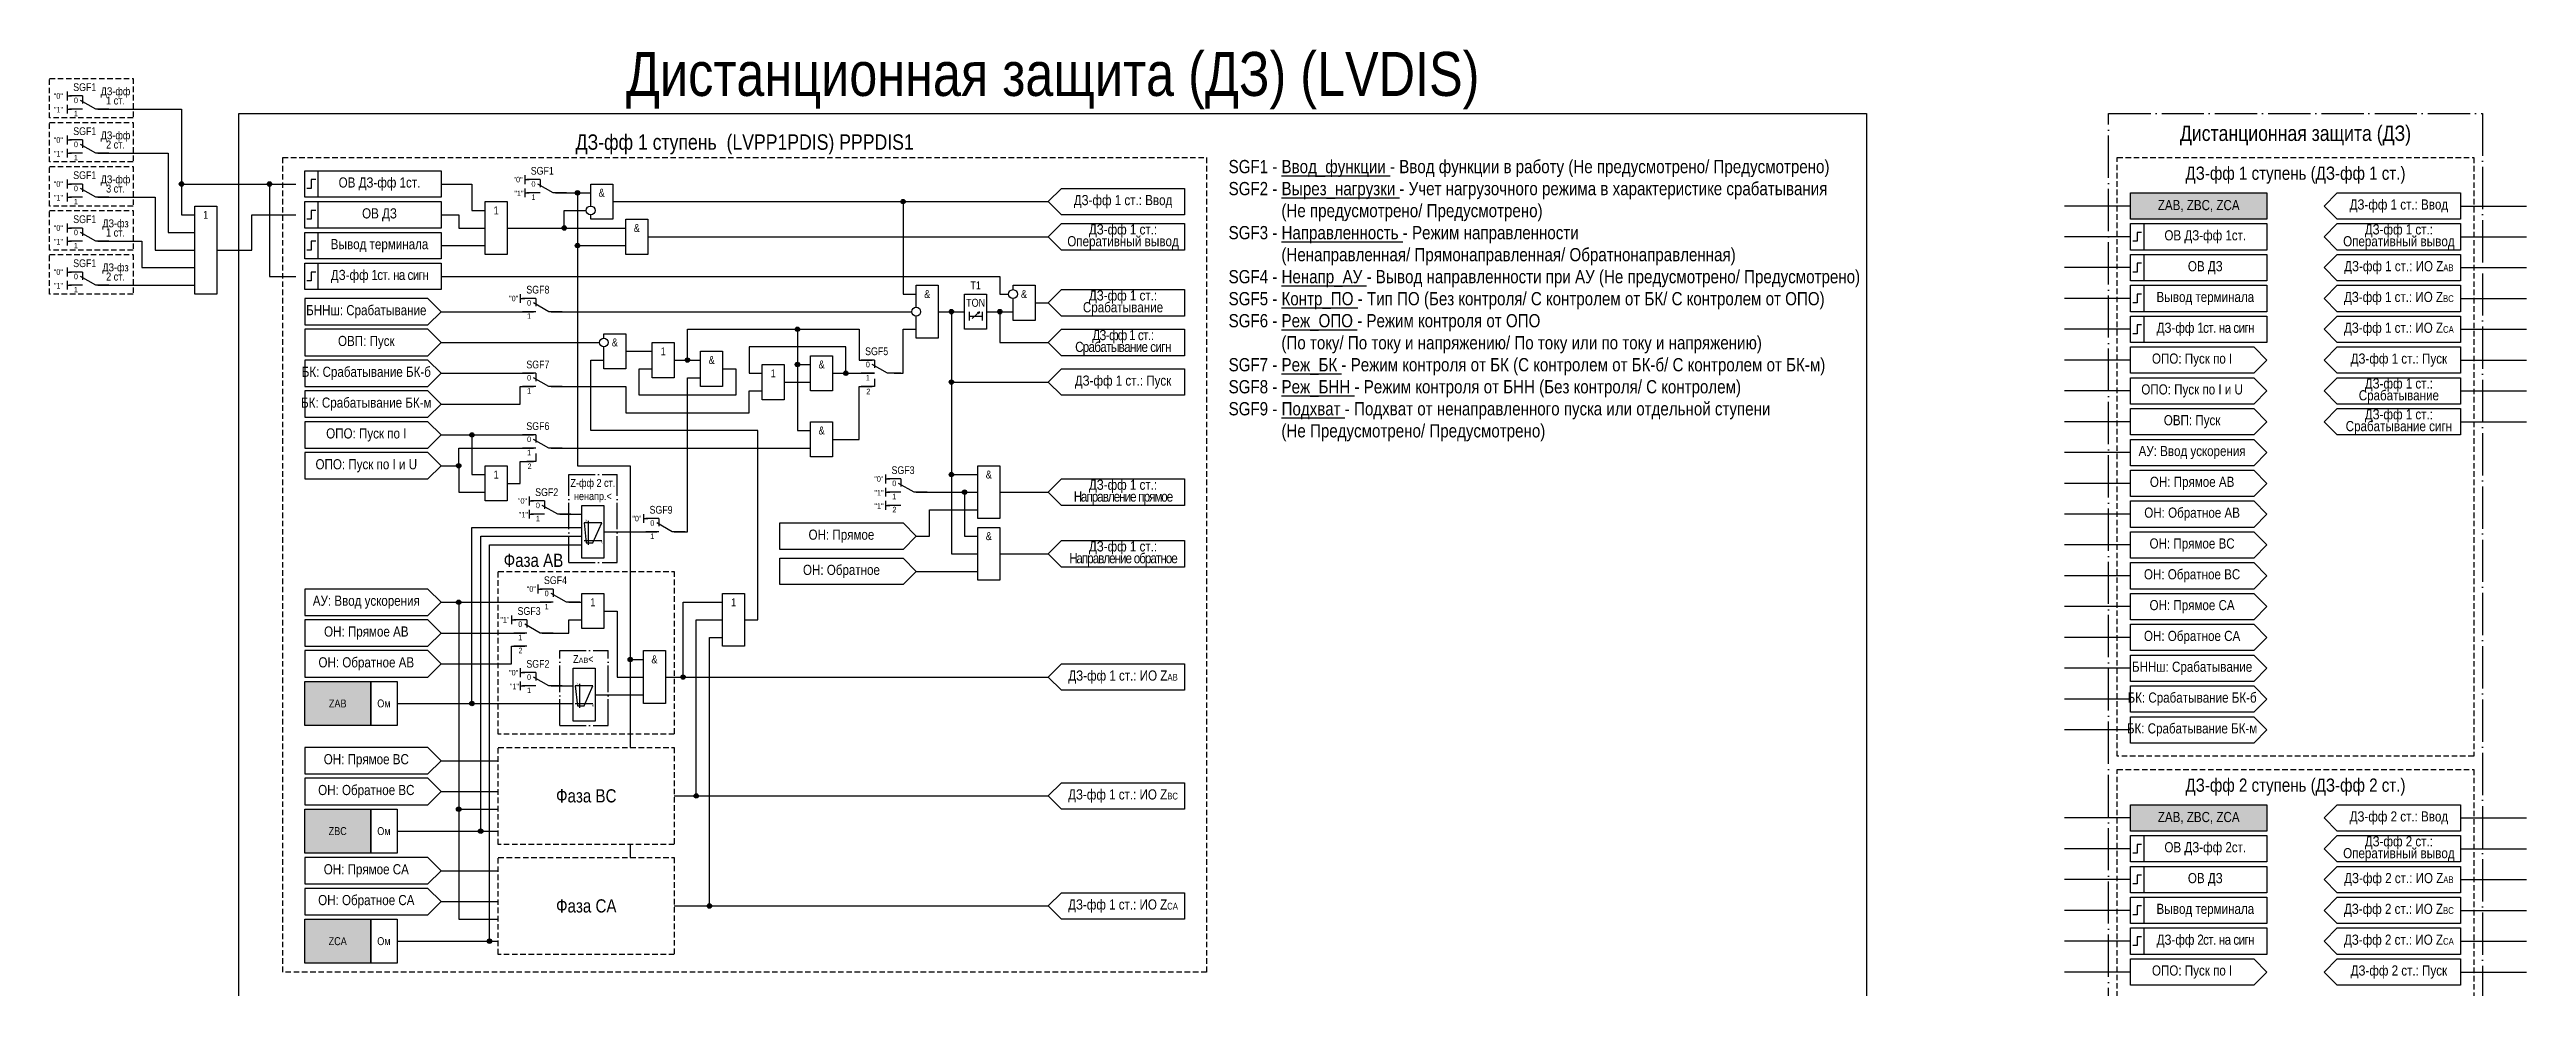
# Model space of a CAD drawing. Header units: millimetres. Extents: x -68 to 4847, y -35 to 2390.
# Drawn here: x -43 to 520, y 1162 to 1375 of the extents above; entities that cross this region are included whole.
import ezdxf
from ezdxf.enums import TextEntityAlignment as Align

# ---------------------------------------------------------------- set-up
doc = ezdxf.new("R2010")
doc.units = ezdxf.units.MM
doc.linetypes.add('ACAD_ISO04W100', pattern=[30, 24, -3, 0, -3])
doc.linetypes.add('штриховая2', pattern=[0.375, 0.25, -0.125])
doc.layers.add('TEXT', color=7, linetype='Continuous', lineweight=25)
doc.layers.add('Основная', color=7, linetype='Continuous')
doc.styles.add('1.8_Gost_RD', font='ARIALN.TTF', dxfattribs={"height": 1.8})
doc.styles.add('2.5_Gost_RD', font='ARIALN.TTF', dxfattribs={"height": 2.5})
doc.styles.add('3.5_Gost_RD', font='ARIALN.TTF', dxfattribs={"height": 3.5})
doc.styles.add('Вывод', font='ARIALN.TTF', dxfattribs={"height": 2.5})
doc.styles.add('Компонент', font='ARIALN.TTF', dxfattribs={"height": 3.5})

# ---------------------------------------------------------------- blocks, each defined once
blk = doc.blocks.new('Точка')
at = {"ltscale": 100}
h = blk.add_hatch(color=256, dxfattribs=at)
h.dxf.hatch_style = 1
edge = h.paths.add_edge_path()
edge.add_arc((0, 0), 0.5, 0, 360)
blk.add_circle((0, 0), 0.5, dxfattribs=at)
blk = doc.blocks.new('*U31')
at = {"layer": 'Основная', "color": 0}
blk.add_line((0, 0), (7, 4), dxfattribs=at)
at = {"layer": 'Основная', "ltscale": 0.35}
blk.add_line((6, 6), (6, 2.5), dxfattribs=at)
blk = doc.blocks.new('*U42')
at = {"layer": 'Основная', "color": 0}
for p, q in [((-3, 6), (-9, 6)), ((-3, 0), (-9, 0)), ((9, 0), (3, 0))]:
    blk.add_line(p, q, dxfattribs=at)
at = {"layer": 'Основная', "ltscale": 0.25, "xscale": -1}
blk.add_blockref('*U31', (3, 0), dxfattribs=at)
at = {"layer": 'Основная'}
for tag, height, style, p in [('ОУ', 3.5, 'Компонент', (-2, 10)), ('В1', 2.5, 'Вывод', (-13, 6)), ('В2', 2.5, 'Вывод', (-6, 4)), ('В3', 2.5, 'Вывод', (-6, -2))]:
    blk.add_attdef(tag, text='', height=height, dxfattribs=dict(at, style=style)).set_placement(p, align=Align.MIDDLE_CENTER)
blk = doc.blocks.new('*U48')
at = {"layer": 'Основная', "color": 0}
for p, q in [((-3, 6), (-9, 6)), ((-3, 0), (-9, 0)), ((9, 0), (3, 0))]:
    blk.add_line(p, q, dxfattribs=at)
at = {"layer": 'Основная', "ltscale": 0.25, "xscale": -1}
blk.add_blockref('*U31', (3, 0), dxfattribs=at)
at = {"layer": 'Основная'}
for tag, height, style, p in [('ОУ', 3.5, 'Компонент', (-2, 10)), ('В1', 2.5, 'Вывод', (-13, 6)), ('В2', 2.5, 'Вывод', (-6, 4)), ('В3', 2.5, 'Вывод', (-6, -2))]:
    blk.add_attdef(tag, text='', height=height, dxfattribs=dict(at, style=style)).set_placement(p, align=Align.MIDDLE_CENTER)
blk = doc.blocks.new('*U47')
at = {"layer": 'Основная', "color": 0}
for p, q in [((-3, 6), (-9, 6)), ((-3, 0), (-9, 0)), ((9, 0), (3, 0))]:
    blk.add_line(p, q, dxfattribs=at)
at = {"layer": 'Основная', "ltscale": 0.25, "xscale": -1}
blk.add_blockref('*U31', (3, 0), dxfattribs=at)
at = {"layer": 'Основная'}
for tag, height, style, p in [('ОУ', 3.5, 'Компонент', (-2, 10)), ('В1', 2.5, 'Вывод', (-13, 6)), ('В2', 2.5, 'Вывод', (-6, 4)), ('В3', 2.5, 'Вывод', (-6, -2))]:
    blk.add_attdef(tag, text='', height=height, dxfattribs=dict(at, style=style)).set_placement(p, align=Align.MIDDLE_CENTER)
blk = doc.blocks.new('*U22')
at = {"layer": 'Основная', "linetype": 'ACAD_ISO04W100', "ltscale": 0.25}
for p, q in [((0, 0), (11, 0)), ((0, -17), (0, 0)), ((11, -17), (11, 0)), ((0, -17), (11, -17))]:
    blk.add_line(p, q, dxfattribs=at)
at = {"layer": 'Основная', "style": 'Компонент'}
blk.add_attdef('ОУ', text='', height=3.5, dxfattribs=at).set_placement((11, 0), align=Align.MIDDLE_CENTER)
blk = doc.blocks.new('*U43')
at = {"layer": 'Основная', "color": 0}
for p, q in [((-3, 6), (-9, 6)), ((-3, 0), (-9, 0)), ((9, 0), (3, 0))]:
    blk.add_line(p, q, dxfattribs=at)
at = {"layer": 'Основная', "ltscale": 0.25, "xscale": -1}
blk.add_blockref('*U31', (3, 0), dxfattribs=at)
at = {"layer": 'Основная'}
for tag, height, style, p in [('ОУ', 3.5, 'Компонент', (-2, 10)), ('В1', 2.5, 'Вывод', (-14, 6)), ('В2', 2.5, 'Вывод', (-6, 4)), ('В3', 2.5, 'Вывод', (-6, -2))]:
    blk.add_attdef(tag, text='', height=height, dxfattribs=dict(at, style=style)).set_placement(p, align=Align.MIDDLE_CENTER)
blk = doc.blocks.new('*U23')
at = {"layer": 'Основная', "linetype": 'ACAD_ISO04W100', "ltscale": 0.25}
for p, q in [((0, 0), (11, 0)), ((0, -20), (0, 0)), ((11, -20), (11, 0)), ((0, -20), (11, -20))]:
    blk.add_line(p, q, dxfattribs=at)
at = {"layer": 'Основная', "style": 'Компонент'}
blk.add_attdef('ОУ', text='', height=3.5, dxfattribs=at).set_placement((11, 0), align=Align.MIDDLE_CENTER)
blk = doc.blocks.new('*U32')
at = {"layer": 'Основная', "color": 0}
for p, q in [((-3, 6), (-9, 6)), ((-3, 0), (-9, 0)), ((9, 0), (3, 0))]:
    blk.add_line(p, q, dxfattribs=at)
at = {"layer": 'Основная', "ltscale": 0.25, "xscale": -1}
blk.add_blockref('*U31', (3, 0), dxfattribs=at)
at = {"layer": 'Основная'}
for tag, height, style, p in [('ОУ', 3.5, 'Компонент', (-2, 10)), ('В1', 2.5, 'Вывод', (-14, 6)), ('В2', 2.5, 'Вывод', (-6, 4)), ('В3', 2.5, 'Вывод', (-6, -2))]:
    blk.add_attdef(tag, text='', height=height, dxfattribs=dict(at, style=style)).set_placement(p, align=Align.MIDDLE_CENTER)

msp = doc.modelspace()

# ---------------------------------------------------------------- hatches: boundary and pattern name
at = {"ltscale": 100, "true_color": 0xf7941d}
h = msp.add_hatch(color=30, dxfattribs=at)
h.dxf.hatch_style = 1
h.paths.add_polyline_path([(430, 1342), (461, 1342), (461, 1336), (430, 1336)])
at = {"ltscale": 100, "true_color": 0xef8637}
h = msp.add_hatch(color=30, dxfattribs=at)
h.dxf.hatch_style = 1
h.paths.add_polyline_path([(15, 1231), (30, 1231), (30, 1221), (15, 1221)])
h = msp.add_hatch(color=30, dxfattribs=at)
h.dxf.hatch_style = 1
h.paths.add_polyline_path([(15, 1202), (30, 1202), (30, 1192), (15, 1192)])
at = {"ltscale": 100, "true_color": 0xf7941d}
h = msp.add_hatch(color=30, dxfattribs=at)
h.dxf.hatch_style = 1
h.paths.add_polyline_path([(430, 1203), (461, 1203), (461, 1197), (430, 1197)])
at = {"ltscale": 100, "true_color": 0xef8637}
h = msp.add_hatch(color=30, dxfattribs=at)
h.dxf.hatch_style = 1
h.paths.add_polyline_path([(15, 1177), (30, 1177), (30, 1167), (15, 1167)])

# ---------------------------------------------------------------- linework, layer by layer
at = {"color": 6, "ltscale": 100}
for p, q in [((-39, 1365), (-39, 1363)), ((-39, 1364), (-38, 1364)), ((-39, 1362), (-39, 1360)), ((-39, 1361), (-38, 1361)), ((-39, 1355), (-39, 1353)), ((-39, 1354), (-38, 1354)), ((-39, 1352), (-39, 1350)), ((-39, 1351), (-38, 1351)), ((-39, 1345), (-39, 1343)), ((-39, 1344), (-38, 1344)), ((-39, 1342), (-39, 1340)), ((-39, 1341), (-38, 1341)), ((-39, 1335), (-39, 1333)), ((-39, 1334), (-38, 1334)), ((-39, 1332), (-39, 1330)), ((-39, 1331), (-38, 1331)), ((-39, 1325), (-39, 1323)), ((-39, 1324), (-38, 1324)), ((-39, 1322), (-39, 1320)), ((-39, 1321), (-38, 1321))]:
    msp.add_line(p, q, dxfattribs=at)
at = {"ltscale": 100}
for p, q in [((65, 1346), (65, 1344)), ((65, 1345), (66, 1345)), ((65, 1343), (65, 1341)), ((65, 1342), (66, 1342)), ((430, 1339), (415, 1339)), ((505, 1339), (520, 1339)), ((430, 1332), (415, 1332)), ((505, 1332), (520, 1332)), ((430, 1325), (415, 1325)), ((505, 1325), (520, 1325)), ((64, 1319), (64, 1317)), ((64, 1318), (65, 1318)), ((430, 1318), (415, 1318)), ((505, 1318), (520, 1318)), ((430, 1311), (415, 1311)), ((505, 1311), (520, 1311)), ((430, 1304), (415, 1304)), ((505, 1304), (520, 1304)), ((430, 1297), (415, 1297)), ((505, 1297), (520, 1297)), ((430, 1290), (415, 1290)), ((505, 1290), (520, 1290)), ((430, 1283), (415, 1283)), ((66, 1273), (66, 1271)), ((147, 1278), (147, 1276)), ((147, 1277), (148, 1277)), ((147, 1275), (147, 1273)), ((147, 1274), (148, 1274)), ((430, 1276), (415, 1276)), ((66, 1272), (67, 1272)), ((66, 1270), (66, 1268)), ((66, 1269), (67, 1269)), ((92, 1269), (92, 1267)), ((92, 1268), (93, 1268)), ((147, 1272), (147, 1270)), ((147, 1271), (148, 1271)), ((150.5, 1271), (147.5, 1271)), ((430, 1269), (415, 1269)), ((430, 1262), (415, 1262)), ((68, 1253), (68, 1251)), ((68, 1252), (69, 1252)), ((430, 1255), (415, 1255)), ((62, 1246), (62, 1244)), ((62, 1245), (63, 1245)), ((430, 1248), (415, 1248)), ((65.5, 1239), (62.5, 1239)), ((430, 1241), (415, 1241)), ((64, 1234), (64, 1232)), ((64, 1233), (65, 1233)), ((430, 1234), (415, 1234)), ((64, 1231), (64, 1229)), ((64, 1230), (65, 1230)), ((430, 1227), (415, 1227)), ((430, 1220), (415, 1220)), ((430, 1200), (415, 1200)), ((505, 1200), (520, 1200)), ((430, 1193), (415, 1193)), ((505, 1193), (520, 1193)), ((430, 1186), (415, 1186)), ((505, 1186), (520, 1186)), ((430, 1179), (415, 1179)), ((505, 1179), (520, 1179)), ((430, 1172), (415, 1172)), ((505, 1172), (520, 1172)), ((430, 1165), (415, 1165)), ((505, 1165), (520, 1165))]:
    msp.add_line(p, q, dxfattribs=at)
at = {"color": 7, "ltscale": 100}
for p, q in [((166.7027, 1313.463), (168.3736, 1314.9489)), ((168.3736, 1314.9489), (167.8516, 1314.7261)), ((168.3736, 1314.9489), (168.1068, 1314.4826))]:
    msp.add_line(p, q, dxfattribs=at)
at = {"color": 6, "linetype": 'штриховая2', "ltscale": 5}
for points in [[(-43, 1368), (-24, 1368), (-24, 1359), (-43, 1359)], [(-43, 1358), (-24, 1358), (-24, 1349), (-43, 1349)], [(-43, 1348), (-24, 1348), (-24, 1339), (-43, 1339)], [(-43, 1338), (-24, 1338), (-24, 1329), (-43, 1329)], [(-43, 1328), (-24, 1328), (-24, 1319), (-43, 1319)]]:
    msp.add_lwpolyline(points, close=True, dxfattribs=at)
at = {"color": 6, "ltscale": 100}
for points in [[(-32, 1361), (-13, 1361), (-13, 1337), (-10, 1337)], [(-32, 1361), (-13, 1361), (-13, 1344), (13, 1344)], [(-32, 1351), (-16, 1351), (-16, 1333), (-10, 1333)], [(-32, 1341), (-19, 1341), (-19, 1329), (-10, 1329)], [(-13, 1344), (7, 1344), (7, 1323), (13, 1323)], [(-5, 1329), (3, 1329), (3, 1337), (13, 1337)], [(-32, 1331), (-22, 1331), (-22, 1325), (-10, 1325)], [(-32, 1321), (-10, 1321)]]:
    msp.add_lwpolyline(points, dxfattribs=at)
at = {"color": 3, "ltscale": 100}
msp.add_lwpolyline([(0, 1360), (370, 1360), (370, 0), (0, 0)], close=True, dxfattribs=at)
at = {"color": 251, "linetype": 'ACAD_ISO04W100', "lineweight": 30, "ltscale": 0.4, "true_color": 0x58595b}
msp.add_lwpolyline([(425, 1360), (510, 1360), (510, 329), (425, 329)], close=True, dxfattribs=at)
at = {"linetype": 'штриховая2', "ltscale": 5}
for points in [[(10, 1350), (220, 1350), (220, 1165), (10, 1165)], [(427, 1350), (508, 1350), (508, 1214), (427, 1214)], [(427, 1211), (508, 1211), (508, 1075), (427, 1075)]]:
    msp.add_lwpolyline(points, close=True, dxfattribs=at)
at = {"ltscale": 100}
for points in [[(15, 1347), (18, 1347), (18, 1341), (15, 1341)], [(15, 1347), (46, 1347), (46, 1341), (15, 1341)], [(15, 1340), (18, 1340), (18, 1334), (15, 1334)], [(15, 1340), (46, 1340), (46, 1334), (15, 1334)], [(56, 1340), (61, 1340), (61, 1328), (56, 1328)], [(215, 1337), (187, 1337), (184, 1340), (187, 1343), (215, 1343)], [(430, 1342), (461, 1342), (461, 1336), (430, 1336)], [(505, 1336), (477, 1336), (474, 1339), (477, 1342), (505, 1342)], [(88, 1336), (93, 1336), (93, 1328), (88, 1328)], [(187, 1335), (215, 1335), (215, 1329), (187, 1329), (184, 1332)], [(430, 1335), (433, 1335), (433, 1329), (430, 1329)], [(430, 1335), (461, 1335), (461, 1329), (430, 1329)], [(477, 1335), (505, 1335), (505, 1329), (477, 1329), (474, 1332)], [(15, 1333), (18, 1333), (18, 1327), (15, 1327)], [(15, 1333), (46, 1333), (46, 1327), (15, 1327)], [(15, 1326), (18, 1326), (18, 1320), (15, 1320)], [(15, 1326), (46, 1326), (46, 1320), (15, 1320)], [(430, 1328), (433, 1328), (433, 1322), (430, 1322)], [(430, 1328), (461, 1328), (461, 1322), (430, 1322)], [(505, 1322), (477, 1322), (474, 1325), (477, 1328), (505, 1328)], [(165, 1319), (170, 1319), (170, 1311), (165, 1311)], [(187, 1320), (215, 1320), (215, 1314), (187, 1314), (184, 1317)], [(430, 1321), (433, 1321), (433, 1315), (430, 1315)], [(430, 1321), (461, 1321), (461, 1315), (430, 1315)], [(505, 1315), (477, 1315), (474, 1318), (477, 1321), (505, 1321)], [(430, 1314), (433, 1314), (433, 1308), (430, 1308)], [(430, 1314), (461, 1314), (461, 1308), (430, 1308)], [(505, 1308), (477, 1308), (474, 1311), (477, 1314), (505, 1314)], [(187, 1311), (215, 1311), (215, 1305), (187, 1305), (184, 1308)], [(505, 1301), (477, 1301), (474, 1304), (477, 1307), (505, 1307)], [(130, 1297), (130, 1305), (135, 1305), (135, 1297)], [(187, 1302), (215, 1302), (215, 1296), (187, 1296), (184, 1299)], [(505, 1294), (477, 1294), (474, 1297), (477, 1300), (505, 1300)], [(130, 1282), (130, 1290), (135, 1290), (135, 1282)], [(505, 1287), (477, 1287), (474, 1290), (477, 1293), (505, 1293)], [(56, 1280), (61, 1280), (61, 1272), (56, 1272)], [(168, 1280), (173, 1280), (173, 1268), (168, 1268)], [(215, 1271), (187, 1271), (184, 1274), (187, 1277), (215, 1277)], [(78, 1271), (83, 1271), (83, 1259), (78, 1259)], [(151, 1267), (154, 1264), (151, 1261), (123, 1261), (123, 1267)], [(168, 1266), (173, 1266), (173, 1254), (168, 1254)], [(215, 1257), (187, 1257), (184, 1260), (187, 1263), (215, 1263)], [(151, 1259), (154, 1256), (151, 1253), (123, 1253), (123, 1259)], [(110, 1251), (115, 1251), (115, 1239), (110, 1239)], [(76, 1234), (81, 1234), (81, 1222), (76, 1222)], [(92, 1238), (97, 1238), (97, 1226), (92, 1226)], [(215, 1235), (215, 1229), (187, 1229), (184, 1232), (187, 1235)], [(15, 1231), (30, 1231), (30, 1221), (15, 1221)], [(30, 1231), (36, 1231), (36, 1221), (30, 1221)], [(215, 1208), (215, 1202), (187, 1202), (184, 1205), (187, 1208)], [(15, 1202), (30, 1202), (30, 1192), (15, 1192)], [(30, 1202), (36, 1202), (36, 1192), (30, 1192)], [(430, 1203), (461, 1203), (461, 1197), (430, 1197)], [(505, 1197), (477, 1197), (474, 1200), (477, 1203), (505, 1203)], [(430, 1196), (433, 1196), (433, 1190), (430, 1190)], [(430, 1196), (461, 1196), (461, 1190), (430, 1190)], [(477, 1196), (505, 1196), (505, 1190), (477, 1190), (474, 1193)], [(430, 1189), (433, 1189), (433, 1183), (430, 1183)], [(430, 1189), (461, 1189), (461, 1183), (430, 1183)], [(505, 1183), (477, 1183), (474, 1186), (477, 1189), (505, 1189)], [(215, 1183), (215, 1177), (187, 1177), (184, 1180), (187, 1183)], [(15, 1177), (30, 1177), (30, 1167), (15, 1167)], [(30, 1177), (36, 1177), (36, 1167), (30, 1167)], [(430, 1182), (433, 1182), (433, 1176), (430, 1176)], [(430, 1182), (461, 1182), (461, 1176), (430, 1176)], [(505, 1176), (477, 1176), (474, 1179), (477, 1182), (505, 1182)], [(430, 1175), (433, 1175), (433, 1169), (430, 1169)], [(430, 1175), (461, 1175), (461, 1169), (430, 1169)], [(505, 1169), (477, 1169), (474, 1172), (477, 1175), (505, 1175)], [(505, 1162), (477, 1162), (474, 1165), (477, 1168), (505, 1168)]]:
    msp.add_lwpolyline(points, close=True, dxfattribs=at)
at = {"lineweight": 30, "ltscale": 100}
for points in [[(17.5, 1345), (16.5, 1345), (16.5, 1343), (15.5, 1343)], [(17.5, 1338), (16.5, 1338), (16.5, 1336), (15.5, 1336)], [(17.5, 1331), (16.5, 1331), (16.5, 1329), (15.5, 1329)], [(432.5, 1333), (431.5, 1333), (431.5, 1331), (430.5, 1331)], [(17.5, 1324), (16.5, 1324), (16.5, 1322), (15.5, 1322)], [(432.5, 1326), (431.5, 1326), (431.5, 1324), (430.5, 1324)], [(432.5, 1319), (431.5, 1319), (431.5, 1317), (430.5, 1317)], [(432.5, 1312), (431.5, 1312), (431.5, 1310), (430.5, 1310)], [(432.5, 1194), (431.5, 1194), (431.5, 1192), (430.5, 1192)], [(432.5, 1187), (431.5, 1187), (431.5, 1185), (430.5, 1185)], [(432.5, 1180), (431.5, 1180), (431.5, 1178), (430.5, 1178)], [(432.5, 1173), (431.5, 1173), (431.5, 1171), (430.5, 1171)]]:
    msp.add_lwpolyline(points, dxfattribs=at)
at = {"ltscale": 100}
for points in [[(46, 1344), (53, 1344), (53, 1338), (56, 1338)], [(72, 1342), (80, 1342)], [(72, 1342), (72, 1342)], [(72, 1342), (77, 1342), (77, 1330), (88, 1330)], [(72, 1342), (77, 1342), (77, 1280), (89, 1280), (89, 1236), (92, 1236)], [(72, 1342), (77, 1342), (77, 1280), (89, 1280), (89, 1216)], [(80, 1339), (80, 1344), (85, 1344), (85, 1336), (80, 1336), (80, 1337)], [(85, 1340), (184, 1340)], [(85, 1340), (151, 1340), (151, 1319), (154, 1319)], [(46, 1337), (50, 1337), (50, 1334), (56, 1334)], [(61, 1334), (74, 1334), (74, 1338), (79, 1338)], [(46, 1330), (56, 1330)], [(61, 1334), (88, 1334)], [(93, 1332), (184, 1332)], [(46, 1315), (43, 1318), (15, 1318), (15, 1312), (43, 1312), (46, 1315)], [(46, 1323), (173, 1323), (173, 1319), (175, 1319)], [(154, 1316), (154, 1321), (159, 1321), (159, 1309), (154, 1309), (154, 1314)], [(176, 1320), (176, 1321), (181, 1321), (181, 1313), (176, 1313), (176, 1318)], [(46, 1315), (67, 1315)], [(71, 1315), (153, 1315)], [(159, 1315), (162, 1315), (162, 1278), (168, 1278)], [(159, 1315), (162, 1315), (162, 1260), (168, 1260)], [(159, 1315), (165, 1315)], [(159, 1315), (162, 1315), (162, 1299), (184, 1299)], [(166, 1315), (166, 1313)], [(166, 1314), (169, 1314)], [(169, 1315), (169, 1313)], [(170, 1315), (173, 1315), (173, 1308), (184, 1308)], [(170, 1315), (176, 1315)], [(181, 1317), (184, 1317)], [(46, 1308), (43, 1311), (15, 1311), (15, 1305), (43, 1305), (46, 1308)], [(46, 1308), (82, 1308)], [(83, 1309), (83, 1310), (88, 1310), (88, 1302), (83, 1302), (83, 1307)], [(99, 1308), (99, 1300), (94, 1300), (94, 1308), (99, 1308)], [(99, 1304), (102, 1304), (102, 1311), (127, 1311), (127, 1288), (130, 1288)], [(99, 1304), (102, 1304), (102, 1311), (127, 1311), (127, 1303), (130, 1303)], [(99, 1304), (102, 1304), (102, 1311), (141, 1311), (141, 1304), (144, 1304)], [(135, 1301), (138, 1301), (138, 1307), (116, 1307), (116, 1301), (119, 1301)], [(149, 1301), (151, 1301), (151, 1311), (154, 1311)], [(430, 1307), (458, 1307), (461, 1304), (458, 1301), (430, 1301), (430, 1307)], [(46, 1301), (43, 1304), (15, 1304), (15, 1298), (43, 1298), (46, 1301)], [(46, 1301), (67, 1301)], [(115, 1245), (118, 1245), (118, 1288), (80, 1288), (80, 1304), (83, 1304)], [(88, 1306), (94, 1306)], [(110, 1302), (113, 1302), (113, 1296), (91, 1296), (91, 1302), (94, 1302)], [(99, 1304), (105, 1304)], [(110, 1306), (110, 1298), (105, 1298), (105, 1306), (110, 1306)], [(124, 1303), (124, 1295), (119, 1295), (119, 1303), (124, 1303)], [(135, 1301), (144.5, 1301)], [(46, 1294), (43, 1297), (15, 1297), (15, 1291), (43, 1291), (46, 1294)], [(46, 1294), (64, 1294), (64, 1298), (67, 1298)], [(71, 1298), (88, 1298), (88, 1292), (116, 1292), (116, 1297), (119, 1297)], [(99, 1265), (102, 1265), (102, 1300), (105, 1300)], [(124, 1299), (130, 1299)], [(135, 1286), (141, 1286), (141, 1298), (144, 1298)], [(144.5, 1299.75), (144.5, 1298), (141.5, 1298)], [(430, 1300), (458, 1300), (461, 1297), (458, 1294), (430, 1294), (430, 1300)], [(46, 1287), (43, 1290), (15, 1290), (15, 1284), (43, 1284), (46, 1287)], [(430, 1293), (458, 1293), (461, 1290), (458, 1287), (430, 1287), (430, 1293)], [(46, 1287), (53, 1287), (53, 1278), (56, 1278)], [(46, 1287), (67, 1287)], [(46, 1280), (50, 1280), (50, 1284), (67, 1284)], [(71, 1284), (130, 1284)], [(430, 1286), (458, 1286), (461, 1283), (458, 1280), (430, 1280), (430, 1286)], [(46, 1280), (43, 1283), (15, 1283), (15, 1277), (43, 1277), (46, 1280)], [(46, 1280), (50, 1280), (50, 1274), (56, 1274)], [(61, 1276), (64, 1276), (64, 1281), (67, 1281)], [(67.5, 1282.75), (67.5, 1281), (65.5, 1281)], [(430, 1279), (458, 1279), (461, 1276), (458, 1273), (430, 1273), (430, 1279)], [(154, 1274), (168, 1274)], [(154, 1274), (165, 1274), (165, 1264), (168, 1264)], [(173, 1274), (184, 1274)], [(73, 1269), (78, 1269)], [(78.5, 1267), (79, 1262.5), (80.5, 1262.5), (82.5, 1267), (78.5, 1267)], [(79.5, 1262), (79.5, 1267.5)], [(154, 1264), (157, 1264), (157, 1270), (168, 1270)], [(430, 1272), (458, 1272), (461, 1269), (458, 1266), (430, 1266), (430, 1272)], [(36, 1226), (53, 1226), (53, 1266), (78, 1266)], [(36, 1197), (55, 1197), (55, 1264), (78, 1264)], [(36, 1172), (57, 1172), (57, 1262), (78, 1262)], [(78.5, 1263), (82.5, 1263)], [(83, 1265), (95, 1265)], [(430, 1265), (458, 1265), (461, 1262), (458, 1259), (430, 1259), (430, 1265)], [(154, 1256), (168, 1256)], [(173, 1260), (184, 1260)], [(430, 1258), (458, 1258), (461, 1255), (458, 1252), (430, 1252), (430, 1258)], [(46, 1249), (43, 1252), (15, 1252), (15, 1246), (43, 1246), (46, 1249)], [(83, 1251), (83, 1243), (78, 1243), (78, 1251), (83, 1251)], [(430, 1251), (458, 1251), (461, 1248), (458, 1245), (430, 1245), (430, 1251)], [(46, 1242), (43, 1245), (15, 1245), (15, 1239), (43, 1239), (46, 1242)], [(46, 1249), (71, 1249)], [(46, 1249), (50, 1249), (50, 1202), (59, 1202)], [(46, 1249), (50, 1249), (50, 1177), (59, 1177)], [(69, 1242), (75, 1242), (75, 1245), (78, 1245)], [(75, 1249), (78, 1249)], [(83, 1247), (86, 1247), (86, 1232), (92, 1232)], [(97, 1232), (101, 1232), (101, 1249), (110, 1249)], [(99, 1205), (104, 1205), (104, 1245), (110, 1245)], [(46, 1242), (65, 1242)], [(46, 1235), (62, 1235), (62, 1239), (65, 1239)], [(99, 1180), (107, 1180), (107, 1241), (110, 1241)], [(430, 1244), (458, 1244), (461, 1241), (458, 1238), (430, 1238), (430, 1244)], [(46, 1235), (43, 1238), (15, 1238), (15, 1232), (43, 1232), (46, 1235)], [(430, 1237), (458, 1237), (461, 1234), (458, 1231), (430, 1231), (430, 1237)], [(71, 1230), (76, 1230)], [(76.5, 1230), (77, 1225.5), (78.5, 1225.5), (80.5, 1230), (76.5, 1230)], [(77.5, 1225), (77.5, 1230.5)], [(81, 1228), (92, 1228)], [(97, 1232), (184, 1232)], [(430, 1230), (458, 1230), (461, 1227), (458, 1224), (430, 1224), (430, 1230)], [(36, 1226), (76, 1226)], [(76.5, 1226), (80.5, 1226)], [(430, 1223), (458, 1223), (461, 1220), (458, 1217), (430, 1217), (430, 1223)], [(46, 1213), (43, 1216), (15, 1216), (15, 1210), (43, 1210), (46, 1213)], [(46, 1213), (59, 1213)], [(46, 1206), (43, 1209), (15, 1209), (15, 1203), (43, 1203), (46, 1206)], [(46, 1206), (59, 1206)], [(99, 1205), (184, 1205)], [(36, 1197), (59, 1197)], [(89, 1194), (89, 1191)], [(46, 1188), (43, 1191), (15, 1191), (15, 1185), (43, 1185), (46, 1188)], [(46, 1188), (59, 1188)], [(46, 1181), (43, 1184), (15, 1184), (15, 1178), (43, 1178), (46, 1181)], [(46, 1181), (59, 1181)], [(99, 1180), (184, 1180)], [(36, 1172), (59, 1172)], [(430, 1168), (458, 1168), (461, 1165), (458, 1162), (430, 1162), (430, 1168)]]:
    msp.add_lwpolyline(points, dxfattribs=at)
at = {"color": 6, "ltscale": 100}
msp.add_lwpolyline([(-10, 1339), (-5, 1339), (-5, 1319), (-10, 1319)], close=True, dxfattribs=at)
at = {"color": 251, "linetype": 'штриховая2', "ltscale": 5, "true_color": 0x58595b}
for points in [[(59, 1256), (99, 1256), (99, 1219), (59, 1219)], [(59, 1216), (99, 1216), (99, 1194), (59, 1194)], [(59, 1191), (99, 1191), (99, 1169), (59, 1169)]]:
    msp.add_lwpolyline(points, close=True, dxfattribs=at)
at = {"ltscale": 100}
for centre in [(80, 1338), (176, 1319), (154, 1315), (83, 1308)]:
    msp.add_circle(centre, 1, dxfattribs=at)

# ---------------------------------------------------------------- block references
for p in [(-13, 1344), (7, 1344), (151, 1340), (74, 1334), (77, 1330), (162, 1315), (173, 1315), (127, 1311), (102, 1304), (127, 1303), (138, 1301), (162, 1299), (53, 1287), (50, 1280), (162, 1278), (165, 1274), (50, 1249), (89, 1236), (101, 1232), (53, 1226), (104, 1205), (50, 1202), (55, 1197), (107, 1180), (57, 1172)]:
    msp.add_blockref('Точка', p, dxfattribs=at)
at = {"color": 1, "ltscale": 100}
msp.add_blockref('Точка', (77, 1342), dxfattribs=at)
at = {"layer": 'Основная', "color": 6, "ltscale": 0.25, "xscale": 0.5, "yscale": 0.5, "zscale": 0.5}
for p in [(-34, 1361), (-34, 1351), (-34, 1341), (-34, 1331), (-34, 1321)]:
    msp.add_blockref('*U32', p, dxfattribs=at).add_auto_attribs({'ОУ': 'SGF1', 'В1': '"0"', 'В2': '0', 'В3': '1'})
at = {"layer": 'Основная', "ltscale": 0.25, "xscale": 0.5, "yscale": 0.5, "zscale": 0.5}
for name, p, values in [('*U47', (70, 1342), {'ОУ': 'SGF1', 'В1': '"0"', 'В2': '0', 'В3': '1'}), ('*U47', (69, 1315), {'ОУ': 'SGF8', 'В1': '"0"', 'В2': '0', 'В3': '1'}), ('*U42', (152, 1274), {'ОУ': 'SGF3', 'В1': '"0"', 'В2': '0', 'В3': '1'}), ('*U48', (71, 1269), {'ОУ': 'SGF2', 'В1': '"0"', 'В2': '0', 'В3': '1'}), ('*U48', (97, 1265), {'ОУ': 'SGF9', 'В1': '"0"', 'В2': '0', 'В3': '1'}), ('*U47', (73, 1249), {'ОУ': 'SGF4', 'В1': '"0"', 'В2': '0', 'В3': '1'}), ('*U42', (67, 1242), {'ОУ': 'SGF3', 'В1': '"1"', 'В2': '0', 'В3': '1'}), ('*U48', (69, 1230), {'ОУ': 'SGF2', 'В1': '"0"', 'В2': '0', 'В3': '1'})]:
    msp.add_blockref(name, p, dxfattribs=at).add_auto_attribs(values)
at = {"layer": 'Основная', "ltscale": 0.25}
ref = msp.add_blockref('*U43', (146, 1301), dxfattribs=dict(at, xscale=0.5, yscale=0.5, zscale=0.5))
ref.add_attrib('ОУ', 'SGF5', dxfattribs={"height": 1.75, "style": 'Компонент'}).set_placement((145, 1306), align=Align.MIDDLE_CENTER)
ref.add_attrib('В2', '0', dxfattribs={"height": 1.25, "style": 'Вывод'}).set_placement((143, 1303), align=Align.MIDDLE_CENTER)
ref.add_attrib('В3', '1', dxfattribs={"height": 1.25, "style": 'Вывод'}).set_placement((143, 1300), align=Align.MIDDLE_CENTER)
ref = msp.add_blockref('*U43', (69, 1298), dxfattribs=dict(at, xscale=0.5, yscale=0.5, zscale=0.5))
ref.add_attrib('ОУ', 'SGF7', dxfattribs={"height": 1.75, "style": 'Компонент'}).set_placement((68, 1303), align=Align.MIDDLE_CENTER)
ref.add_attrib('В2', '0', dxfattribs={"height": 1.25, "style": 'Вывод'}).set_placement((66, 1300), align=Align.MIDDLE_CENTER)
ref.add_attrib('В3', '1', dxfattribs={"height": 1.25, "style": 'Вывод'}).set_placement((66, 1297), align=Align.MIDDLE_CENTER)
ref = msp.add_blockref('*U43', (69, 1284), dxfattribs=dict(at, xscale=0.5, yscale=0.5, zscale=0.5))
ref.add_attrib('ОУ', 'SGF6', dxfattribs={"height": 1.75, "style": 'Компонент'}).set_placement((68, 1289), align=Align.MIDDLE_CENTER)
ref.add_attrib('В2', '0', dxfattribs={"height": 1.25, "style": 'Вывод'}).set_placement((66, 1286), align=Align.MIDDLE_CENTER)
ref.add_attrib('В3', '1', dxfattribs={"height": 1.25, "style": 'Вывод'}).set_placement((66, 1283), align=Align.MIDDLE_CENTER)
for name, p in [('*U23', (75, 1278)), ('*U22', (73, 1238))]:
    msp.add_blockref(name, p, dxfattribs=at)

# ---------------------------------------------------------------- texts
at = {"color": 30, "ltscale": 100, "attachment_point": 5}
for s, insert, char_height, width, style in [('{\\C3;Дистанционная защита (ДЗ) (LVDIS)}', (185, 1367.5), 10, 370, '3.5_Gost_RD'), ('\\pxsm0.7;ДЗ-фф \\P1 ст.', (-28, 1364), 1.8, 8, '2.5_Gost_RD'), ('\\pxsm0.7;ДЗ-фф \\P2 ст.', (-28, 1354), 1.8, 8, '2.5_Gost_RD'), ('ДЗ-фф 1 ступень  (LVPP1PDIS) {\\C6;PPPDIS1}', (115, 1353), 3.5, 210, '3.5_Gost_RD'), ('\\pxsm0.7;ДЗ-фф \\P3 ст.', (-28, 1344), 1.8, 8, '2.5_Gost_RD'), ('\\pxql;SGF1 - {\\LВвод_функции} - Ввод функции в работу (Не предусмотрено/ Предусмотрено)\\PSGF2 - {\\LВырез_нагрузки} - Учет нагрузочного режима в характеристике срабатывания \\P^I(Не предусмотрено/ Предусмотрено)\\PSGF3 - {\\LНаправленность} - Режим направленности \\P^I(Ненаправленная/ Прямонаправленная/ Обратнонаправленная)\\PSGF4 - {\\LНенапр_АУ} - Вывод направленности при АУ (Не предусмотрено/ Предусмотрено)\\PSGF5 - {\\LКонтр_ПО} - Тип ПО (Без контроля/ С контролем от БК/ С контролем от ОПО) \\PSGF6 - {\\LРеж_ОПО} - Режим контроля от ОПО \\P^I(По току/ По току и напряжению/ По току или по току и напряжению)\\PSGF7 - {\\LРеж_БК} - Режим контроля от БК (С контролем от БК-б/ С контролем от БК-м)\\PSGF8 - {\\LРеж_БНН} - Режим контроля от БНН (Без контроля/ С контролем)\\PSGF9 - {\\LПодхват} - Подхват от ненаправленного пуска или отдельной ступени \\P^I(Не Предусмотрено/ Предусмотрено)', (297.5, 1317.5), 3, 145, '3.5_Gost_RD'), ('\\pxsm0.7;ДЗ-фз \\P1 ст.', (-28, 1334), 1.8, 8, '2.5_Gost_RD'), ('\\pxsm0.7;ДЗ-фз \\P2 ст.', (-28, 1324), 1.8, 8, '2.5_Gost_RD')]:
    msp.add_mtext(s, dxfattribs=dict(at, insert=insert, char_height=char_height, width=width, style=style))
at = {"color": 6, "ltscale": 100}
for s, insert, char_height, width, attachment_point, style in [('"1"', (-42, 1361.4962), 1.25, 2, 1, '3.5_Gost_RD'), ('"1"', (-42, 1351.4962), 1.25, 2, 1, '3.5_Gost_RD'), ('"1"', (-42, 1341.4962), 1.25, 2, 1, '3.5_Gost_RD'), ('1', (-7.5, 1337), 1.8, 5, 5, '2.5_Gost_RD'), ('"1"', (-42, 1331.4962), 1.25, 2, 1, '3.5_Gost_RD'), ('"1"', (-42, 1321.4962), 1.25, 2, 1, '3.5_Gost_RD')]:
    msp.add_mtext(s, dxfattribs=dict(at, insert=insert, char_height=char_height, width=width, attachment_point=attachment_point, style=style))
at = {"color": 30, "ltscale": 100, "true_color": 0xf7941d, "attachment_point": 5, "style": '3.5_Gost_RD'}
for s, insert, char_height, width in [('Дистанционная защита (ДЗ)', (467.5, 1355), 3.5, 85), ('ДЗ-фф 1 ступень (ДЗ-фф 1 ст.)', (467.5, 1346), 3, 81), ('ДЗ-фф 2 ступень (ДЗ-фф 2 ст.)', (467.5, 1207), 3, 81)]:
    msp.add_mtext(s, dxfattribs=dict(at, insert=insert, char_height=char_height, width=width))
at = {"ltscale": 100}
for s, insert, char_height, width, attachment_point, style in [('"1"', (62.6591, 1342.4962), 1.25, 2, 1, '3.5_Gost_RD'), ('&', (82.5, 1342), 1.8, 5, 5, '2.5_Gost_RD'), ('1', (58.5, 1338), 1.8, 5, 5, '2.5_Gost_RD'), ('&', (90.5, 1334), 1.8, 5, 5, '2.5_Gost_RD'), ('&', (156.5, 1319), 1.8, 5, 5, '2.5_Gost_RD'), ('TON', (167.5, 1317), 1.8, 5, 5, '2.5_Gost_RD'), ('T1', (167.5, 1321), 1.8, 5, 5, '2.5_Gost_RD'), ('&', (178.5, 1319), 1.8, 5, 5, '2.5_Gost_RD'), ('&', (85.5, 1308), 1.8, 5, 5, '2.5_Gost_RD'), ('1', (96.5, 1306), 1.8, 5, 5, '2.5_Gost_RD'), ('&', (107.5, 1304), 1.8, 5, 5, '2.5_Gost_RD'), ('1', (121.5, 1301), 1.8, 5, 5, '2.5_Gost_RD'), ('&', (132.5, 1303), 1.8, 5, 5, '2.5_Gost_RD'), ('2', (142.6521, 1297.4981), 1.25, 2, 1, 'Вывод'), ('&', (132.5, 1288), 1.8, 5, 5, '2.5_Gost_RD'), ('1', (58.5, 1278), 1.8, 5, 5, '2.5_Gost_RD'), ('2', (65.6521, 1280.4981), 1.25, 2, 1, 'Вывод'), ('&', (170.5, 1278), 1.8, 5, 5, '2.5_Gost_RD'), ('"1"', (144.5, 1274.4962), 1.25, 2, 1, '3.5_Gost_RD'), ('"1"', (63.6689, 1269.4962), 1.25, 2, 1, '3.5_Gost_RD'), ('\\pxqc;{\\W0.9;X}', (79, 1267.5), 0.5, 1, 5, '1.8_Gost_RD'), ('"1"', (144.5, 1271.4962), 1.25, 2, 1, '3.5_Gost_RD'), ('2', (148.5907, 1270.6607), 1.25, 2, 1, '3.5_Gost_RD'), ('\\pxqc;{\\W0.9;R}', (82.5, 1262.5), 0.5, 1, 5, '1.8_Gost_RD'), ('&', (170.5, 1264), 1.8, 5, 5, '2.5_Gost_RD'), ('1', (80.5, 1249), 1.8, 5, 5, '2.5_Gost_RD'), ('1', (112.5, 1249), 1.8, 5, 5, '2.5_Gost_RD'), ('2', (63.5907, 1238.6607), 1.25, 2, 1, '3.5_Gost_RD'), ('&', (94.5, 1236), 1.8, 5, 5, '2.5_Gost_RD'), ('"1"', (61.6432, 1230.4962), 1.25, 2, 1, '3.5_Gost_RD'), ('\\pxqc;{\\W0.9;X}', (77, 1230.5), 0.5, 1, 5, '1.8_Gost_RD'), ('ZAB', (22.5, 1226), 1.8, 15, 5, '1.8_Gost_RD'), ('Ом', (33, 1226), 1.8, 6, 5, '1.8_Gost_RD'), ('\\pxqc;{\\W0.9;R}', (80.5, 1225.5), 0.5, 1, 5, '1.8_Gost_RD'), ('ZBC', (22.5, 1197), 1.8, 15, 5, '1.8_Gost_RD'), ('Ом', (33, 1197), 1.8, 6, 5, '1.8_Gost_RD'), ('ZCA', (22.5, 1172), 1.8, 15, 5, '1.8_Gost_RD'), ('Ом', (33, 1172), 1.8, 6, 5, '1.8_Gost_RD')]:
    msp.add_mtext(s, dxfattribs=dict(at, insert=insert, char_height=char_height, width=width, attachment_point=attachment_point, style=style))
at = {"color": 7, "ltscale": 100, "char_height": 1.8, "attachment_point": 1, "style": '1.8_Gost_RD'}
for s, insert, width in [('\\pxqc;Z-фф 2 ст. ненапр.<', (75, 1277), 11), ('{\\C256;Z\\H0.66667x;АВ\\H1.49999x;<}', (76, 1237), 8)]:
    msp.add_mtext(s, dxfattribs=dict(at, insert=insert, width=width))
at = {"color": 251, "ltscale": 100, "true_color": 0x58595b, "char_height": 3, "attachment_point": 5, "style": '3.5_Gost_RD'}
for s, insert, width in [('Фаза АВ', (67, 1258.5), 14), ('Фаза ВС', (79, 1205), 40), ('Фаза СА', (79, 1180), 40)]:
    msp.add_mtext(s, dxfattribs=dict(at, insert=insert, width=width))
at = {"layer": 'TEXT', "ltscale": 100, "char_height": 2.3, "attachment_point": 5, "style": '2.5_Gost_RD'}
for s, insert, width in [('\\pxsm0.7;ОВ ДЗ-фф 1ст.', (32, 1344), 28), ('\\pxsm0.7;ДЗ-фф 1 ст.: Ввод', (201, 1340), 28), ('\\pxsm0.7;ZAB, ZBC, ZCA', (445.5, 1339), 31), ('\\pxsm0.7;ДЗ-фф 1 ст.: Ввод', (491, 1339), 28), ('\\pxsm0.7;ОВ ДЗ', (32, 1337), 28), ('\\pxsm0.7;ДЗ-фф 1 ст.: Оперативный вывод', (201, 1332), 28), ('\\pxsm0.7;ДЗ-фф 1 ст.: Оперативный вывод', (491, 1332), 28), ('\\pxsm0.7;Вывод терминала', (32, 1330), 28), ('\\pxsm0.7;ОВ ДЗ-фф 1ст.', (447, 1332), 28), ('\\pxsm0.7;ДЗ-фф{\\T0.9; 1ст. на сигн}', (32, 1323), 28), ('\\pxsm0.7;ОВ ДЗ', (447, 1325), 28), ('\\pxsm0.7;ДЗ-фф 1 ст.: ИО Z{\\H0.66667x;АВ}', (491, 1325), 28), ('\\pxsm0.7;ДЗ-фф 1 ст.: Срабатывание', (201, 1317), 28), ('\\pxsm0.7;Вывод терминала', (447, 1318), 28), ('\\pxsm0.7;ДЗ-фф 1 ст.: ИО Z{\\H0.66667x;BC}', (491, 1318), 28), ('\\pxsm0.7;БННш: Срабатывание', (29, 1315), 28), ('\\pxsm0.7;ДЗ-фф{\\T0.9; 1ст. на сигн}', (447, 1311), 28), ('\\pxsm0.7;ДЗ-фф 1 ст.: ИО Z{\\H0.66667x;CA}', (491, 1311), 28), ('ОВП: Пуск', (29, 1308), 28), ('\\pxsm0.7;{\\T0.9;ДЗ-фф 1 ст.: Срабатывание сигн}', (201, 1308), 28), ('\\pxsm0.7;БК: Срабатывание БК-б', (29, 1301), 28), ('\\pxsm0.7;ДЗ-фф 1 ст.: Пуск', (201, 1299), 28), ('\\pxsm0.7;ОПО: Пуск по I', (444, 1304), 28), ('\\pxsm0.7;ДЗ-фф 1 ст.: Пуск', (491, 1304), 28), ('\\pxsm0.7;БК: Срабатывание БК-м', (29, 1294), 28), ('\\pxsm0.7;ОПО: Пуск по I и U', (444, 1297), 28), ('\\pxsm0.7;ДЗ-фф 1 ст.: Срабатывание', (491, 1297), 28), ('ОВП: Пуск', (444, 1290), 28), ('\\pxsm0.7;ДЗ-фф 1 ст.: Срабатывание сигн', (491, 1290), 28), ('\\pxsm0.7;ОПО: Пуск по I', (29, 1287), 28), ('\\pxsm0.7;АУ: Ввод ускорения', (444, 1283), 28), ('\\pxsm0.7;ОПО: Пуск по I и U', (29, 1280), 28), ('\\pxsm0.7;ДЗ-фф 1 ст.:{\\T0.85; Направление прямое}', (201, 1274), 28), ('\\pxsm0.7;ОН: Прямое AB', (444, 1276), 28), ('\\pxsm0.7;ОН: Обратное AB', (444, 1269), 28), ('\\pxsm0.7;ОН: Прямое', (137, 1264), 28), ('\\pxsm0.7;ДЗ-фф 1 ст.:{\\T0.85; Направление обратное}', (201, 1260), 28), ('\\pxsm0.7;ОН: Прямое BС', (444, 1262), 28), ('\\pxsm0.7;ОН: Обратное', (137, 1256), 28), ('\\pxsm0.7;ОН: Обратное BС', (444, 1255), 28), ('\\pxsm0.7;АУ: Ввод ускорения', (29, 1249), 28), ('\\pxsm0.7;ОН: Прямое СА', (444, 1248), 28), ('\\pxsm0.7;ОН: Прямое AB', (29, 1242), 28), ('\\pxsm0.7;ОН: Обратное СА', (444, 1241), 28), ('\\pxsm0.7;ОН: Обратное AB', (29, 1235), 28), ('\\pxsm0.7;ДЗ-фф 1 ст.: ИО {\\C7;Z\\H0.66667x;АВ}', (201, 1232), 28), ('\\pxsm0.7;БННш: Срабатывание', (444, 1234), 28), ('\\pxsm0.7;ОН: Прямое BC', (29, 1213), 28), ('\\pxsm0.7;ОН: Обратное BC', (29, 1206), 28), ('\\pxsm0.7;ДЗ-фф 1 ст.: ИО {\\C7;Z\\H0.66667x;BC}', (201, 1205), 28), ('\\pxsm0.7;ZAB, ZBC, ZCA', (445.5, 1200), 31), ('\\pxsm0.7;ДЗ-фф 2 ст.: Ввод', (491, 1200), 28), ('\\pxsm0.7;ОВ ДЗ-фф 2ст.', (447, 1193), 28), ('\\pxsm0.7;ДЗ-фф 2 ст.: Оперативный вывод', (491, 1193), 28), ('\\pxsm0.7;ОН: Прямое CA', (29, 1188), 28), ('\\pxsm0.7;ОН: Обратное CA', (29, 1181), 28), ('\\pxsm0.7;ОВ ДЗ', (447, 1186), 28), ('\\pxsm0.7;ДЗ-фф 2 ст.: ИО Z{\\H0.66667x;АВ}', (491, 1186), 28), ('\\pxsm0.7;ДЗ-фф 1 ст.: ИО {\\C7;Z\\H0.66667x;CA}', (201, 1180), 28), ('\\pxsm0.7;Вывод терминала', (447, 1179), 28), ('\\pxsm0.7;ДЗ-фф 2 ст.: ИО Z{\\H0.66667x;BC}', (491, 1179), 28), ('\\pxsm0.7;ДЗ-фф{\\T0.9; 2ст. на сигн}', (447, 1172), 28), ('\\pxsm0.7;ДЗ-фф 2 ст.: ИО Z{\\H0.66667x;CA}', (491, 1172), 28), ('\\pxsm0.7;ОПО: Пуск по I', (444, 1165), 28), ('\\pxsm0.7;ДЗ-фф 2 ст.: Пуск', (491, 1165), 28)]:
    msp.add_mtext(s, dxfattribs=dict(at, insert=insert, width=width))
at = {"layer": 'TEXT', "color": 3, "ltscale": 100, "char_height": 2.3, "width": 28, "attachment_point": 5, "style": '2.5_Gost_RD'}
for s, insert in [('\\pxsm0.7;БК: Срабатывание БК-б', (444, 1227)), ('\\pxsm0.7;БК: Срабатывание БК-м', (444, 1220))]:
    msp.add_mtext(s, dxfattribs=dict(at, insert=insert))

doc.saveas('drawing.dxf')
